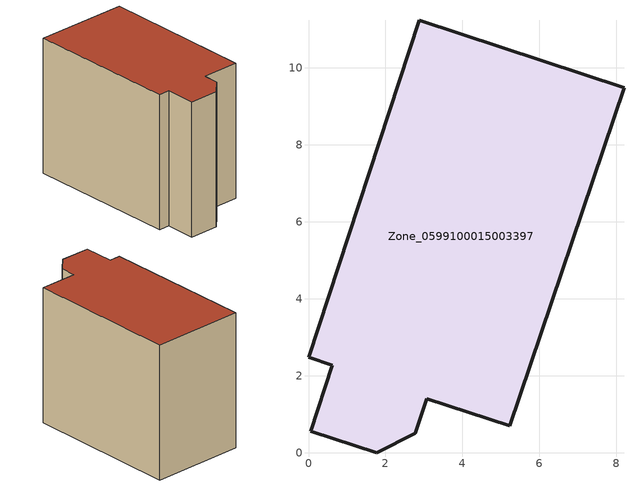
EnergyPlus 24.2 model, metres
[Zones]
Zone_0599100015003397
 floor ground (C_G): 3.08,1.41 2.78,0.51 1.77,0 0.06,0.56 0.62,2.27 0,2.48 2.87,11.24 8.2,9.49 5.23,0.69 z0.65
 wall outside (C_F): 2.87,11.24 0,2.48 0.62,2.27 0.06,0.56 1.77,0 2.78,0.51 3.08,1.41 5.23,0.69 8.2,9.49 2.87,11.24 z0.65:8.78
 roof outside (C_R): 5.23,0.69 8.2,9.49 2.87,11.24 0,2.48 0.62,2.27 0.06,0.56 1.77,0 2.78,0.51 3.08,1.41 z8.78
[BUILDING]
Pand.0599100015003397: North Axis=0; Terrain=City; Loads Convergence Tolerance Value=0.04; Temperature Convergence Tolerance Value=0.4; Solar Distribution=FullExterior; Maximum Number of Warmup Days=25; Minimum Number of Warmup Days=1
[Site:Location]
Rotterdam.The.Hague.AP_ZH_NLD Design_Conditions: Latitude=51.96; Longitude=4.45; Time Zone=1; Elevation=-4.5
[SITE:GROUNDTEMPERATURE:BUILDINGSURFACE]
18, 18, 18, 18, 18, 18, 18, 18, 18, 18, 18, 18
[MATERIAL] Thermal Absorptance=0.9; Solar Absorptance=0.7; Visible Absorptance=0.7
Name | Roughness | Thickness | Conductivity | Density | Specific Heat
G.TI.1965-1974 | MediumSmooth | 0.15 | 0.882353 | 540 | 1210
F.TI.1965-1974 | Rough | 0.3 | 0.697674 | 1920 | 840
R.TI.1965-1974 | MediumRough | 0.2 | 0.232558 | 1500 | 1000
[CONSTRUCTION]
C_G: G.TI.1965-1974
C_F: F.TI.1965-1974
C_R: R.TI.1965-1974
[ZONE]
Zone_0599100015003397: Type=1; Multiplier=1; Ceiling Height=Autocalculate; Volume=Autocalculate; Floor Area=autocalculate; Part of Total Floor Area=Yes
[ZONEINFILTRATION:DESIGNFLOWRATE]
Infil_Zone_0599100015003397: Zone or ZoneList or Space or SpaceList=Zone_0599100015003397; Schedule=AlwaysOn; Design Flow Rate Calculation Method=Flow/Area; Flow Rate per Floor Area=0.003; Constant Term Coefficient=1; Temperature Term Coefficient=0; Velocity Term Coefficient=0; Velocity Squared Term Coefficient=0
[HVACTEMPLATE:ZONE:IDEALLOADSAIRSYSTEM]
Zone_0599100015003397: Maximum Heating Supply Air Temperature=50; Minimum Cooling Supply Air Temperature=13; Maximum Heating Supply Air Humidity Ratio=0.0156; Minimum Cooling Supply Air Humidity Ratio=0.0077; Heating Limit=NoLimit; Cooling Limit=NoLimit; Dehumidification Control Type=ConstantSensibleHeatRatio; Cooling Sensible Heat Ratio=0.7; Dehumidification Setpoint=60; Humidification Control Type=None; Humidification Setpoint=30; Outdoor Air Method=None; Outdoor Air Flow Rate per Person=0.00944; Outdoor Air Flow Rate per Zone Floor Area=0; Outdoor Air Flow Rate per Zone=0; Demand Controlled Ventilation Type=None; Outdoor Air Economizer Type=NoEconomizer; Heat Recovery Type=None; Sensible Heat Recovery Effectiveness=0.7; Latent Heat Recovery Effectiveness=0.65
[ZONECONTROL:THERMOSTAT]
ThermostatControl_Zone_0599100015003397: Zone or ZoneList=Zone_0599100015003397; Control Type Schedule=DualSetpointControlType; Control 1=Thermostat_Zone_0599100015003397; Temperature Difference Between Cutout And Setpoint=0
[THERMOSTATSETPOINT:DUALSETPOINT]
Thermostat_Zone_0599100015003397: Heating Setpoint Temperature Schedule=HeatingSetpoint_Zone_0599100015003397; Cooling Setpoint Temperature Schedule=CoolingSetpoint_Zone_0599100015003397
[SCHEDULE:COMPACT]
HeatingSetpoint_Zone_0599100015003397: Through: 12/31, For: AllDays, Until: 24:00, 21
CoolingSetpoint_Zone_0599100015003397: Through: 12/31, For: AllDays, Until: 24:00, 24
DualSetpointControlType: Through: 12/31, For: AllDays, Until: 24:00, 4
AlwaysOn: Through: 12/31, For: AllDays, Until: 24:00, 1
